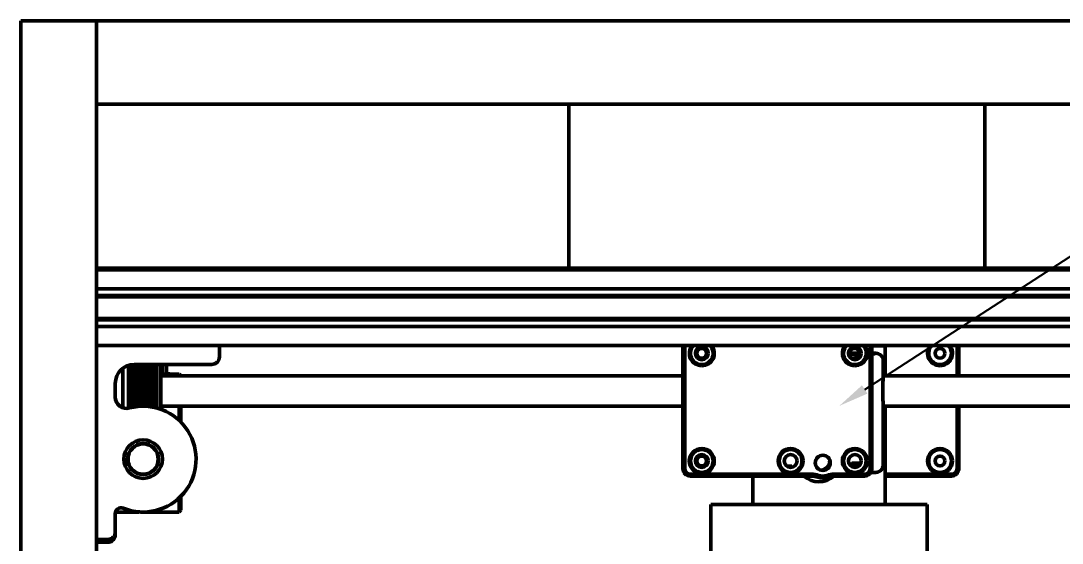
# Model space of a CAD drawing. Header units: millimetres. Extents: x 0 to 2215, y 0 to 863.
# Drawn here: x 1664.3 to 1802, y 693.6 to 762.7 of the extents above; entities that cross this region are included whole.
import ezdxf
from ezdxf import colors
from ezdxf.entities.mleader import LeaderData, LeaderLine
from ezdxf.math import Vec2, Vec3

# ---------------------------------------------------------------- set-up
doc = ezdxf.new("R2010")
doc.units = ezdxf.units.MM
doc.layers.add('粗实线层', color=7, linetype='Continuous', lineweight=50)
doc.styles.get("Standard").update_dxf_attribs({"font": ''})
doc.styles.get('Standard').set_extended_font_data('汉仪长仿宋体')

msp = doc.modelspace()

# ---------------------------------------------------------------- linework, layer by layer
at = {"layer": '粗实线层'}
for p, q in [((1664.25, 762.67), (1666.75, 762.67)), ((1664.25, 607.67), (1664.25, 762.67)), ((1666.75, 762.67), (1667.65, 762.67)), ((1667.65, 762.67), (1667.83, 762.67)), ((1667.83, 762.67), (1670.67, 762.67)), ((1670.67, 762.67), (1670.85, 762.67)), ((1670.85, 762.67), (1671.75, 762.67)), ((1671.75, 762.67), (1674.25, 762.67)), ((1674.25, 762.67), (1674.25, 761.67)), ((1674.25, 762.67), (1854.25, 762.67)), ((1674.25, 607.67), (1674.25, 762.67)), ((1674.25, 761.67), (1674.25, 759.17)), ((1674.25, 754.17), (1674.25, 751.67)), ((1674.25, 751.67), (1854.25, 751.67)), ((1736.75, 729.98), (1736.75, 751.67)), ((1791.75, 751.67), (1791.75, 729.98)), ((1674.25, 729.98), (1854.25, 729.98)), ((1674.25, 729.73), (1674.25, 727.23)), ((1674.25, 729.73), (1854.25, 729.73)), ((1674.25, 727.23), (1854.25, 727.23)), ((1674.25, 726.33), (1854.25, 726.33)), ((1674.25, 726.15), (1854.25, 726.15)), ((1674.25, 723.31), (1854.25, 723.31)), ((1674.25, 723.13), (1854.25, 723.13)), ((1674.25, 722.23), (1674.25, 719.73)), ((1674.25, 722.23), (1854.25, 722.23)), ((1674.25, 695.09), (1674.25, 719.73)), ((1674.25, 719.73), (1689.52, 719.73)), ((1674.25, 719.73), (1854.25, 719.73)), ((1690.52, 718.23), (1690.52, 719.73)), ((1751.83, 719.71), (1751.83, 719.73)), ((1751.83, 703.46), (1751.83, 719.71)), ((1752.08, 719.73), (1752.08, 719.71)), ((1752.08, 719.71), (1752.08, 703.46)), ((1776.58, 719.71), (1776.58, 719.73)), ((1776.58, 703.46), (1776.58, 719.71)), ((1776.83, 719.73), (1776.83, 719.71)), ((1776.83, 719.71), (1776.83, 703.46)), ((1777.33, 719.71), (1776.83, 719.71)), ((1778.58, 719.71), (1777.33, 719.71)), ((1778.58, 715.71), (1778.58, 719.71)), ((1788.09, 719.71), (1788.09, 719.73)), ((1788.09, 715.71), (1788.09, 719.71)), ((1788.34, 719.73), (1788.34, 719.71)), ((1788.34, 719.71), (1788.34, 715.71)), ((1773.86, 718.69), (1773.73, 718.69)), ((1774.41, 718.65), (1773.73, 718.65)), ((1773.76, 718.49), (1774.41, 718.49)), ((1773.8, 718.68), (1773.86, 718.69)), ((1773.86, 718.69), (1773.86, 718.67)), ((1774.14, 718.71), (1773.97, 718.67)), ((1775.2, 718.71), (1774.14, 718.71)), ((1774.96, 717.98), (1774.14, 717.98)), ((1774.76, 717.88), (1774.4, 717.88)), ((1774.96, 718.66), (1775.2, 718.71)), ((1774.96, 717.98), (1775.01, 717.98)), ((1775.2, 718.52), (1775.2, 718.71)), ((1775.23, 718.71), (1775.2, 718.71)), ((1775.23, 718.71), (1775.2, 718.7)), ((1775.2, 718.7), (1775.2, 718.53)), ((1775.2, 718.7), (1775.23, 718.65)), ((1775.23, 718.71), (1775.23, 718.71)), ((1775.23, 718.65), (1775.43, 718.65)), ((1777.33, 718.71), (1776.83, 718.71)), ((1776.83, 718.65), (1777.27, 718.65)), ((1778.33, 717.71), (1778.33, 715.83)), ((1677.75, 716.73), (1677.75, 711.51)), ((1678.5, 711.44), (1678.5, 717.11)), ((1682.25, 716.81), (1678.5, 716.81)), ((1682.25, 716.74), (1678.5, 716.74)), ((1682.25, 716.65), (1678.5, 716.65)), ((1682.25, 716.45), (1678.5, 716.45)), ((1682.25, 716.43), (1678.5, 716.43)), ((1682.25, 716.39), (1678.5, 716.39)), ((1679.25, 717.23), (1689.52, 717.23)), ((1682.25, 711.46), (1682.25, 717.23)), ((1682.75, 717.23), (1682.75, 711.31)), ((1683, 716.81), (1682.75, 716.81)), ((1683, 716.74), (1682.75, 716.74)), ((1683, 716.65), (1682.75, 716.65)), ((1683, 716.38), (1682.75, 716.38)), ((1683, 717.23), (1683, 715.9)), ((1683.5, 717.23), (1683.5, 715.96)), ((1682.25, 716.19), (1678.5, 716.19)), ((1682.25, 716.07), (1678.5, 716.07)), ((1682.25, 715.81), (1678.5, 715.81)), ((1682.25, 715.7), (1678.5, 715.7)), ((1682.25, 715.52), (1678.5, 715.52)), ((1682.25, 715.29), (1678.5, 715.29)), ((1682.25, 715.01), (1678.5, 715.01)), ((1683, 716.2), (1682.75, 716.2)), ((1682.75, 715.96), (1685.18, 715.96)), ((1751.83, 715.71), (1682.75, 715.71)), ((1683.75, 716.21), (1683.5, 716.21)), ((1683.75, 716.21), (1683.75, 715.96)), ((1685.18, 715.71), (1685.18, 715.96)), ((1685.43, 715.71), (1685.18, 715.96)), ((1846.25, 715.71), (1778.31, 715.71)), ((1778.33, 715.83), (1778.33, 715.83)), ((1676.75, 712.92), (1676.75, 714.73)), ((1682.25, 714.79), (1678.5, 714.79)), ((1682.25, 714.61), (1678.5, 714.61)), ((1682.25, 714.23), (1678.5, 714.23)), ((1682.25, 714.2), (1678.5, 714.2)), ((1682.25, 713.95), (1678.5, 713.95)), ((1682.25, 713.85), (1678.5, 713.85)), ((1682.25, 713.45), (1678.5, 713.45)), ((1682.25, 713.34), (1678.5, 713.34)), ((1682.25, 713.09), (1678.5, 713.09)), ((1682.25, 713.07), (1678.5, 713.07)), ((1682.25, 712.7), (1678.5, 712.7)), ((1682.25, 712.51), (1678.5, 712.51)), ((1682.25, 712.29), (1678.5, 712.29)), ((1682.25, 712.04), (1678.5, 712.04)), ((1682.25, 711.8), (1678.5, 711.8)), ((1679.4, 711.63), (1678.5, 711.63)), ((1678.93, 711.55), (1678.5, 711.55)), ((1682.25, 711.63), (1681.45, 711.63)), ((1682.25, 711.55), (1681.92, 711.55)), ((1682.75, 711.71), (1751.83, 711.71)), ((1685.18, 709.85), (1685.18, 711.71)), ((1685.43, 711.71), (1685.43, 709.61)), ((1778.31, 711.71), (1846.25, 711.71)), ((1778.33, 711.58), (1778.33, 708.29)), ((1778.33, 711.58), (1778.33, 711.58)), ((1778.58, 711.71), (1778.58, 704.71)), ((1788.09, 703.46), (1788.09, 711.71)), ((1788.34, 711.71), (1788.34, 703.46)), ((1778.31, 708.27), (1778.33, 708.29)), ((1778.3, 707.75), (1778.3, 707.77)), ((1778.33, 707.23), (1778.31, 707.25)), ((1778.33, 707.23), (1778.33, 703.96)), ((1771.27, 704.55), (1771.2, 704.25)), ((1771.32, 704.04), (1771.2, 704.25)), ((1774.21, 704.08), (1774.21, 703.69)), ((1774.31, 704.18), (1775.39, 704.18)), ((1778.33, 704.71), (1778.58, 704.71)), ((1778.58, 698.71), (1778.58, 704.71)), ((1752.83, 702.71), (1768.85, 702.71)), ((1765.56, 703.79), (1766.23, 703.79)), ((1765.73, 703.68), (1765.96, 703.68)), ((1765.96, 703.68), (1766.16, 703.7)), ((1766.23, 703.79), (1766.21, 703.76)), ((1766.23, 703.79), (1766.23, 703.62)), ((1771.81, 702.71), (1775.83, 702.71)), ((1774.58, 703.81), (1774.47, 703.82)), ((1774.88, 703.88), (1774.61, 703.88)), ((1777.2, 702.96), (1776.7, 702.96)), ((1777.2, 702.96), (1777.33, 702.96)), ((1777.33, 702.96), (1777.23, 702.96)), ((1778.58, 702.71), (1787.34, 702.71)), ((1768.85, 702.46), (1752.83, 702.46)), ((1761.08, 698.71), (1761.08, 702.46)), ((1775.83, 702.46), (1771.81, 702.46)), ((1787.34, 702.46), (1778.58, 702.46)), ((1685.43, 699.81), (1685.43, 698.71)), ((1685.18, 698.71), (1685.18, 699.57)), ((1685.18, 697.71), (1685.18, 698.71)), ((1685.43, 698.71), (1685.43, 697.96)), ((1755.54, 698.71), (1755.54, 680.46)), ((1784.12, 698.71), (1755.54, 698.71)), ((1784.12, 680.46), (1784.12, 698.71)), ((1676.75, 695.09), (1676.75, 697.53)), ((1679.88, 697.71), (1676.77, 697.71)), ((1679.88, 697.71), (1679.88, 697.73)), ((1679.9, 697.73), (1679.88, 697.71)), ((1680.08, 697.71), (1680.07, 697.72)), ((1680.08, 697.72), (1680.08, 697.71)), ((1685.18, 697.71), (1680.08, 697.71)), ((1685.43, 697.96), (1685.18, 697.71)), ((1676.75, 695.09), (1676.75, 694.71)), ((1674.25, 694.09), (1675.75, 694.09)), ((1675.75, 693.71), (1674.25, 693.71))]:
    msp.add_line(p, q, dxfattribs=at)
at = {"layer": '粗实线层', "flags": 128}
for points in [[(1775.2, 718.53), (1775.18, 718.46), (1775.16, 718.42)], [(1774.94, 703.92), (1774.83, 703.86), (1774.58, 703.81)], [(1680.07, 697.71), (1679.98, 697.72), (1679.89, 697.72)]]:
    msp.add_lwpolyline(points, dxfattribs=at)
at = {"layer": '粗实线层'}
for centre, radius in [((1754.33, 718.71), 0.85), ((1754.33, 718.71), 0.65), ((1774.58, 718.71), 0.85), ((1785.84, 718.71), 0.65), ((1680.43, 704.71), 2.55), ((1680.43, 704.71), 2.05), ((1680.43, 704.71), 2), ((1754.33, 704.46), 1.65), ((1754.33, 704.46), 1.5), ((1754.33, 704.46), 0.85), ((1766.08, 704.46), 1.65), ((1766.08, 704.46), 1.5), ((1766.08, 704.46), 0.85), ((1774.58, 704.46), 1.65), ((1774.58, 704.46), 1.5), ((1774.58, 704.46), 0.85), ((1785.84, 704.46), 1.65), ((1785.84, 704.46), 1.5), ((1754.33, 704.46), 0.65), ((1770.33, 704.21), 1), ((1785.84, 704.46), 0.65)]:
    msp.add_circle(centre, radius, dxfattribs=at)
for centre, radius, start, end in [((1754.33, 718.71), 1.65, 141.8165, 270), ((1754.33, 718.71), 1.5, 137.1564, 270), ((1754.33, 718.71), 1.65, 270, 38.1835), ((1754.33, 718.71), 1.5, 270, 42.8436), ((1774.58, 718.71), 1.65, 141.8165, 270), ((1774.58, 718.71), 1.5, 137.1564, 270), ((1774.58, 718.71), 0.65, 360, 183.177), ((1774.58, 718.71), 1.65, 270, 38.1835), ((1774.58, 718.71), 1.5, 270, 42.8436), ((1785.84, 718.71), 1.65, 141.8165, 270), ((1785.84, 718.71), 1.5, 137.1564, 0), ((1785.84, 718.71), 1.65, 270, 38.1835), ((1785.84, 718.71), 1.5, 0, 42.8436), ((1679.25, 714.73), 2.5, 90, 180), ((1678.25, 712.92), 1.5, 180, 284.8259), ((1680.43, 704.71), 7, 247.8261, 104.8259), ((1769.83, 704.71), 1.5, 280.6466, 349.6853), ((1752.83, 703.46), 1, 180, 270), ((1752.83, 703.46), 0.75, 180, 270), ((1768.85, 699.96), 2.75, 70.8119, 90), ((1770.33, 704.21), 1.75, 250.8119, 289.1881), ((1771.81, 699.96), 2.75, 90, 109.1881), ((1775.83, 703.46), 0.75, 270, 0), ((1775.83, 703.46), 1, 270, 0), ((1787.34, 703.46), 0.75, 270, 0), ((1787.34, 703.46), 1, 270, 0), ((1769.83, 704.71), 3, 228.5904, 311.4096), ((1768.85, 699.96), 2.5, 70.8119, 90), ((1770.33, 704.21), 2, 250.8119, 289.1881), ((1771.81, 699.96), 2.5, 90, 109.1881), ((1677.5, 697.53), 0.75, 67.8261, 180), ((1675.75, 694.71), 1, 270, 0)]:
    msp.add_arc(centre, radius, start, end, dxfattribs=at)
for centre, major_axis, ratio, start_param, end_param in [((1773.72, 718.67), (0.25, 0), 0.017455, 4.712389, 6.195919), ((1773.55, 718.68), (0.25, 0), 0.017455, 5.53145, 6.195919), ((1774.41, 718.66), (0.55, 0), 0.017455, 4.712389, 6.195919), ((1774.41, 717.93), (0, 0.56), 0.982697, 4.803459, 6.283185), ((1774.41, 717.98), (0.55, 0), 0.008727, 0.087266, 0.09107), ((1775.23, 718.15), (0, 0.5), 0.008727, 4.712389, 6.265732), ((1777.33, 717.71), (0.707, 0.707), 0.999695, 5.497939, 7.068431), ((1777.33, 717.71), (0.707, 0.707), 0.999695, 5.497939, 7.068431), ((1778.33, 713.71), (0, 2.13), 0.017455, 0.05236, 3.089233), ((1778.31, 707.77), (0, 0.5), 0.017455, 0.017453, 1.570796), ((1778.31, 707.75), (0, 0.5), 0.017455, 1.570796, 3.124139), ((1774.31, 704.08), (0.0712, -0.0712), 0.992433, 2.359993, 3.923193), ((1777.33, 703.96), (-0.707, 0.707), 0.999695, 2.356347, 3.926839), ((1777.33, 703.96), (-0.707, 0.707), 0.999695, 2.356347, 3.926839), ((1765.41, 703.73), (0, 0.56), 0.982697, 4.501523, 4.621319), ((1765.41, 703.68), (0.55, 0), 0.008727, 6.192116, 6.195919), ((1774.61, 703.78), (0.0712, -0.0712), 0.992433, 2.359993, 3.044456)]:
    msp.add_ellipse(centre, major_axis=major_axis, ratio=ratio, start_param=start_param, end_param=end_param, dxfattribs=at)
for points, knots in [([(1689.52, 717.23), (1689.65, 717.24), (1689.84, 717.26), (1690.07, 717.39), (1690.28, 717.55), (1690.48, 717.84), (1690.51, 718.1), (1690.52, 718.23)], [0, 0, 0, 0, 0.2395035, 0.3655487, 0.495712, 0.7468423, 1, 1, 1, 1]), ([(1774.55, 703.86), (1774.54, 703.85), (1774.53, 703.84), (1774.52, 703.82), (1774.52, 703.82)], [0, 0, 0, 0, 0.6254544, 1, 1, 1, 1]), ([(1675.75, 694.09), (1675.88, 694.1), (1676.14, 694.13), (1676.42, 694.33), (1676.59, 694.53), (1676.72, 694.77), (1676.74, 694.96), (1676.75, 695.09)], [0, 0, 0, 0, 0.253158, 0.504288, 0.634456, 0.760503, 1, 1, 1, 1])]:
    msp.add_open_spline(points, degree=3, knots=knots, dxfattribs=at)

# ---------------------------------------------------------------- leaders
ml = msp.add_multileader_mtext('Standard', dxfattribs=at)
ml.set_content('15', color=256)
ml.set_leader_properties()
ml.build(insert=Vec2(0, 0))
ml.multileader.update_dxf_attribs({"text_right_attachment_type": 6, "dogleg_length": 0.36})
ctx = ml.context
ctx.base_point, ctx.char_height, ctx.plane_origin = Vec3(1890.37, 787.75), 20, Vec3(1772.52, 711.75)
ctx.right_attachment = 6
notes = []
notes.append((ctx, [(0, (1, 1, 0), (1890.01, 787.75), (1, 0), 0.36, [(0, [(1772.52, 711.75)], 0, [])])]))
ctx.mtext.insert, ctx.mtext.flow_direction = Vec3(1892.37, 797.75), 5
for ctx, leaders in notes:
    for number, flags, end, landing, length, lines in leaders:
        leader = LeaderData()
        leader.index, (leader.has_last_leader_line, leader.has_dogleg_vector, leader.attachment_direction) = number, flags
        leader.last_leader_point, leader.dogleg_vector, leader.dogleg_length = Vec3(end), Vec3(landing), length
        for number, points, colour, breaks in lines:
            line = LeaderLine()
            line.index, line.vertices, line.color, line.breaks = number, Vec3.list(points), colors.encode_raw_color(colour), breaks
            leader.lines.append(line)
        ctx.leaders.append(leader)

doc.saveas('drawing.dxf')
